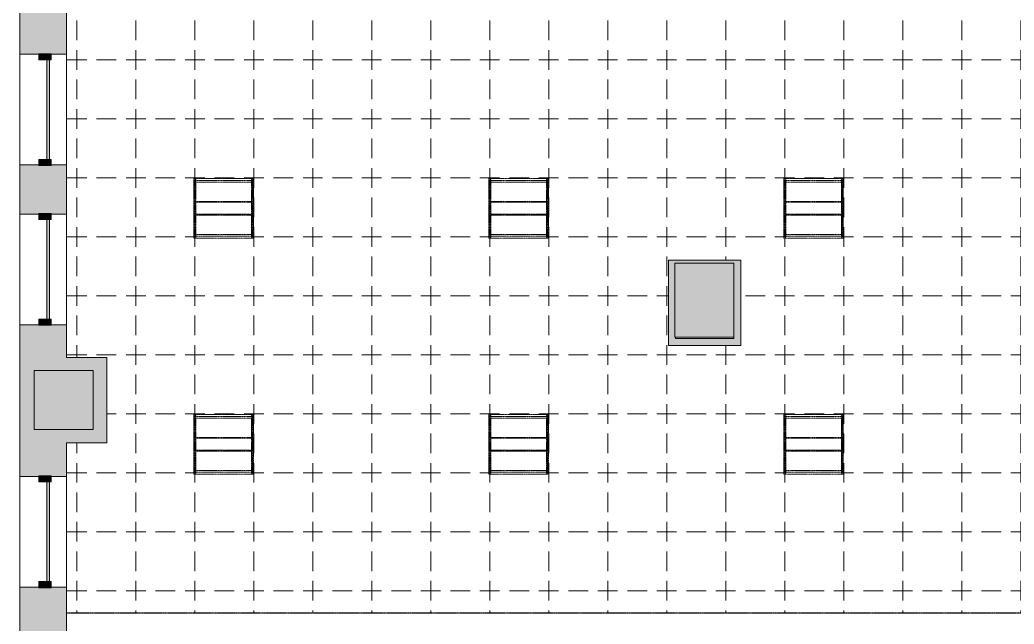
# Model space of a CAD drawing. Header units: inches. Extents: x -1767 to 678, y -1053 to 120.
# Drawn here: x -1765.9 to -1361.4, y -455.6 to -209.8 of the extents above; entities that cross this region are included whole.
import ezdxf

# ---------------------------------------------------------------- set-up
doc = ezdxf.new("R2010")
doc.units = ezdxf.units.IN
doc.header["$MEASUREMENT"] = 0
doc.linetypes.add('Demolished', pattern=[0.1875, 0.125, -0.0625])
for name, color, linetype, lineweight in [('06_555 11th St - background_dwg', 8, 'Continuous', 9), ('A-CLNG', 13, 'Continuous', 13), ('A-CLNG-PATT', 13, 'Continuous', 13), ('A-GLAZ-CURT', 52, 'Continuous', 13), ('A-GLAZ-CWMG', 51, 'Continuous', 13), ('A-WALL', 113, 'Continuous', 13), ('A-WALL-PATT', 111, 'Continuous', 13), ('E-LITE-EQPM', 33, 'Demolished', 9), ('I-WALL', 2, 'Continuous', 13), ('S-COLS', 52, 'Continuous', 13), ('W', 7, 'Continuous', 9)]:
    doc.layers.add(name, color=color, linetype=linetype, lineweight=lineweight)

# ---------------------------------------------------------------- blocks, each defined once
blk = doc.blocks.new('System Panel - Glazed-4837853-FIRST FLOOR RCP DEMO')
at = {"layer": 'A-GLAZ-CURT', "lineweight": 9}
blk.add_hatch(color=7, dxfattribs=at).paths.add_polyline_path([(-20.25, -0.75), (-20.25, -1.75), (20.25, -1.75), (20.25, -0.75), (-14.94, -0.75)], flags=0)
at = {"layer": 'A-GLAZ-CURT', "color": 8, "lineweight": 20}
for p, q in [((-20.25, -1.75), (-20.25, -0.75)), ((-20.25, -0.75), (20.25, -0.75)), ((20.25, -1.75), (-20.25, -1.75)), ((20.25, -0.75), (20.25, -1.75))]:
    blk.add_line(p, q, dxfattribs=at)
blk = doc.blocks.new('Rectangular Mullion - 2_5_ x 5_ rectangular-4837849-FIRST FLOOR RCP DEMO')
at = {"layer": 'A-GLAZ-CWMG', "lineweight": 9}
blk.add_hatch(color=7, dxfattribs=at).paths.add_polyline_path([(-1, -2.5), (-1, 2.5), (1.25, 2.5), (1.25, -2.5)], flags=0)
at = {"layer": 'A-GLAZ-CWMG', "color": 8, "lineweight": 20}
for p, q in [((1.25, 2.5), (-1.25, 2.5)), ((-1.25, 2.5), (-1.25, -2.5)), ((1.25, -2.5), (1.25, 2.5)), ((-1.25, -2.5), (1.25, -2.5))]:
    blk.add_line(p, q, dxfattribs=at)
blk = doc.blocks.new('Concrete-Rectangular-Column - 24 x 24-5170815-FIRST FLOOR RCP DEMO')
at = {"layer": 'S-COLS', "lineweight": 9}
blk.add_hatch(color=7, dxfattribs=at).paths.add_polyline_path([(-12, -12), (12, -12), (12, 12), (-12, 12), (-12, -7.48)], flags=0)
at = {"layer": 'S-COLS', "color": 8, "lineweight": 20}
for p, q in [((-12, 12), (12, 12)), ((-12, -12), (-12, 12)), ((12, 12), (12, -12)), ((12, -12), (-12, -12))]:
    blk.add_line(p, q, dxfattribs=at)
blk = doc.blocks.new('Concrete-Rectangular-Column - 24 x 30-5170817-FIRST FLOOR RCP DEMO')
at = {"layer": 'S-COLS', "lineweight": 9}
blk.add_hatch(color=7, dxfattribs=at).paths.add_polyline_path([(-12, -15), (12, -15), (12, 15), (-12, 15), (-12, -13.33)], flags=0)
at = {"layer": 'S-COLS', "color": 8, "lineweight": 20}
for p, q in [((-12, 15), (12, 15)), ((-12, -15), (-12, 15)), ((12, 15), (12, -15)), ((12, -15), (-12, -15))]:
    blk.add_line(p, q, dxfattribs=at)
blk = doc.blocks.new('L-Recessed-Axis-Day-Acrylic - 2 x 2-4558112-FIRST FLOOR RCP DEMO')
at = {"layer": 'E-LITE-EQPM', "color": 7}
for p, q in [((-11.34, 11.7), (-11.7, 11.7)), ((-11.7, 11.64), (-11.7, 11.7)), ((-11.7, 11.7), (-11.7, 11.64)), ((-11.7, -11.64), (-11.7, 11.64)), ((-11.34, 11.64), (-11.34, 11.7)), ((-11.34, 11.7), (-11.34, 11.64)), ((-11.34, 11.64), (-11.34, -11.64)), ((11.34, 11.28), (-11.34, 11.28)), ((-11.34, 11.19), (-11.34, 11.22)), ((-11.34, 10.99), (-11.34, 11.19)), ((-11.34, 10.97), (-11.34, 10.99)), ((-11.34, 10.66), (11.34, 10.66)), ((11.7, 11.7), (11.34, 11.7)), ((11.34, 11.64), (11.34, 11.7)), ((11.34, 11.7), (11.34, 11.64)), ((11.34, -11.64), (11.34, 11.64)), ((11.34, 11.22), (11.34, 11.19)), ((11.34, 11.19), (11.34, 10.99)), ((11.34, 10.99), (11.34, 10.97)), ((11.7, 11.64), (11.7, 11.7)), ((11.7, 11.7), (11.7, 11.64)), ((11.7, 11.64), (11.7, -11.64)), ((-11.34, 2.76), (11.34, 2.76)), ((-11.34, 2.47), (11.34, 2.47)), ((11.34, 2.44), (-11.34, 2.44)), ((-11.34, -2.44), (11.34, -2.44)), ((-11.34, -2.47), (11.34, -2.47)), ((-11.34, -2.76), (11.34, -2.76)), ((-11.7, -11.64), (-11.7, -11.7)), ((-11.7, -11.7), (-11.7, -11.64)), ((-11.7, -11.7), (-11.34, -11.7)), ((-11.34, -10.66), (11.34, -10.66)), ((-11.34, -10.99), (-11.34, -10.97)), ((-11.34, -11.19), (-11.34, -10.99)), ((-11.34, -11.22), (-11.34, -11.19)), ((-11.34, -11.28), (11.34, -11.28)), ((-11.34, -11.64), (-11.34, -11.7)), ((-11.34, -11.7), (-11.34, -11.64)), ((11.34, -10.97), (11.34, -10.99)), ((11.34, -10.99), (11.34, -11.19)), ((11.34, -11.19), (11.34, -11.22)), ((11.34, -11.64), (11.34, -11.7)), ((11.34, -11.7), (11.34, -11.64)), ((11.34, -11.7), (11.7, -11.7)), ((11.7, -11.64), (11.7, -11.7)), ((11.7, -11.7), (11.7, -11.64))]:
    blk.add_line(p, q, dxfattribs=at)
blk = doc.blocks.new('L-Recessed-Axis-Day-Acrylic - 2 x 2-V6-FIRST FLOOR RCP DEMO')
at = {"layer": 'E-LITE-EQPM', "color": 7}
for p, q in [((-11.34, 11.7), (-11.7, 11.7)), ((-11.7, 11.64), (-11.7, 11.7)), ((-11.7, 11.7), (-11.7, 11.64)), ((-11.7, -11.64), (-11.7, 11.64)), ((-11.34, 11.64), (-11.34, 11.7)), ((-11.34, 11.7), (-11.34, 11.64)), ((-11.34, 11.64), (-11.34, -11.64)), ((11.34, 11.28), (-11.34, 11.28)), ((-11.34, 11.19), (-11.34, 11.22)), ((-11.34, 10.99), (-11.34, 11.19)), ((-11.34, 10.97), (-11.34, 10.99)), ((-11.34, 10.66), (11.34, 10.66)), ((11.7, 11.7), (11.34, 11.7)), ((11.34, 11.64), (11.34, 11.7)), ((11.34, 11.7), (11.34, 11.64)), ((11.34, -11.64), (11.34, 11.64)), ((11.34, 11.22), (11.34, 11.19)), ((11.34, 11.19), (11.34, 10.99)), ((11.34, 10.99), (11.34, 10.97)), ((11.7, 11.64), (11.7, 11.7)), ((11.7, 11.7), (11.7, 11.64)), ((11.7, 11.64), (11.7, -11.64)), ((-11.34, 2.76), (11.34, 2.76)), ((-11.34, 2.47), (11.34, 2.47)), ((11.34, 2.44), (-11.34, 2.44)), ((-11.34, -2.44), (11.34, -2.44)), ((-11.34, -2.47), (11.34, -2.47)), ((-11.34, -2.76), (11.34, -2.76)), ((-11.7, -11.64), (-11.7, -11.7)), ((-11.7, -11.7), (-11.7, -11.64)), ((-11.7, -11.7), (-11.34, -11.7)), ((-11.34, -10.66), (11.34, -10.66)), ((-11.34, -10.99), (-11.34, -10.97)), ((-11.34, -11.19), (-11.34, -10.99)), ((-11.34, -11.22), (-11.34, -11.19)), ((-11.34, -11.28), (11.34, -11.28)), ((-11.34, -11.64), (-11.34, -11.7)), ((-11.34, -11.7), (-11.34, -11.64)), ((11.34, -10.97), (11.34, -10.99)), ((11.34, -10.99), (11.34, -11.19)), ((11.34, -11.19), (11.34, -11.22)), ((11.34, -11.64), (11.34, -11.7)), ((11.34, -11.7), (11.34, -11.64)), ((11.34, -11.7), (11.7, -11.7)), ((11.7, -11.64), (11.7, -11.7)), ((11.7, -11.7), (11.7, -11.64))]:
    blk.add_line(p, q, dxfattribs=at)
blk = doc.blocks.new('06_555 11th St - background_dwg-4793957-FIRST FLOOR RCP DEMO')
at = {"layer": 'W'}
blk.add_line((1612.18, 2628.73), (1612.18, 2567.23), dxfattribs=at)

msp = doc.modelspace()

# ---------------------------------------------------------------- hatches: boundary and pattern name
at = {"layer": 'A-CLNG-PATT', "linetype": 'Demolished'}
h = msp.add_hatch(dxfattribs=at)
h.set_pattern_fill('FP1_6', color=10, style=0, pattern_type=2)
h.set_pattern_definition([(0, (-1358.722, -298.075), (24, -24), [4, -4, 8, -4, -4]), (0, (-1358.722, -298.075), (24, -24), [-20, 4, 0]), (270, (-1358.722, -298.075), (-24, -24), [4, -4, 8, -4, -4]), (270, (-1358.722, -298.075), (-24, -24), [-20, 4, 0])])
h.paths.add_polyline_path([(-1746.77, -451.04), (-970.56, -451.04), (-970.56, -141.98), (-1733.39, -141.98), (-1733.39, -147.16), (-1746.88, -147.16), (-1746.88, -347.16), (-1730.51, -347.16), (-1730.51, -381.91), (-1746.88, -381.91), (-1746.84, -451.04), (-1746.8, -451.04)], flags=0)
h.paths.add_polyline_path([(-1692.89, -394.54), (-1695.09, -394.54), (-1695.09, -370.33), (-1670.88, -370.33), (-1670.88, -394.54), (-1683.29, -394.54)], flags=0)
h.paths.add_polyline_path([(-1575.09, -394.54), (-1575.09, -370.33), (-1550.88, -370.33), (-1550.88, -394.54), (-1568.09, -394.54)], flags=0)
h.paths.add_polyline_path([(-1455.09, -394.54), (-1455.09, -370.33), (-1430.88, -370.33), (-1430.88, -394.54), (-1452.88, -394.54)], flags=0)
h.paths.add_polyline_path([(-1335.09, -394.54), (-1335.09, -370.33), (-1310.88, -370.33), (-1310.88, -394.54), (-1328.08, -394.54)], flags=0)
h.paths.add_polyline_path([(-1203.28, -394.54), (-1215.09, -394.54), (-1215.09, -370.33), (-1190.88, -370.33), (-1190.88, -394.54), (-1193.68, -394.54)], flags=0)
h.paths.add_polyline_path([(-1118.93, -394.54), (-1118.93, -370.33), (-1094.72, -370.33), (-1094.72, -394.54), (-1116.88, -394.54)], flags=0)
h.paths.add_polyline_path([(-1020.87, -394.54), (-1022.92, -394.54), (-1022.92, -370.33), (-998.71, -370.33), (-998.71, -394.54), (-1011.27, -394.54)], flags=0)
h.paths.add_polyline_path([(-1232.57, -342.55), (-1262.57, -342.55), (-1262.57, -342.3), (-1265.51, -342.3), (-1265.51, -307.17), (-1197.83, -307.17), (-1197.83, -342.3), (-1232.57, -342.3)], flags=0)
h.paths.add_polyline_path([(-1502.01, -342.3), (-1502.01, -307.55), (-1472.51, -307.55), (-1472.51, -342.3), (-1499.39, -342.3)], flags=0)
h.paths.add_polyline_path([(-1496.33, -339.43), (-1475.39, -339.43), (-1475.39, -338.8), (-1499.14, -338.8), (-1499.14, -339.43)], flags=0)
h.paths.add_polyline_path([(-1204.46, -338.8), (-1203.08, -338.8), (-1203.08, -310.67), (-1262.01, -310.67), (-1262.01, -312.55), (-1232.57, -312.55), (-1232.57, -338.8), (-1215.09, -338.8)], flags=0)
h.paths.add_polyline_path([(-1695.09, -298.54), (-1695.09, -274.33), (-1670.88, -274.33), (-1670.88, -298.54), (-1692.89, -298.54)], flags=0)
h.paths.add_polyline_path([(-1575.09, -298.54), (-1575.09, -274.33), (-1550.88, -274.33), (-1550.88, -298.54), (-1568.09, -298.54)], flags=0)
h.paths.add_polyline_path([(-1443.28, -298.54), (-1455.09, -298.54), (-1455.09, -274.33), (-1430.88, -274.33), (-1430.88, -298.54), (-1433.68, -298.54)], flags=0)
h.paths.add_polyline_path([(-1318.48, -298.54), (-1335.09, -298.54), (-1335.09, -274.33), (-1310.88, -274.33), (-1310.88, -298.54)], flags=0)
h.paths.add_polyline_path([(-1215.09, -298.54), (-1215.09, -274.33), (-1190.88, -274.33), (-1190.88, -298.54), (-1212.88, -298.54)], flags=0)
h.paths.add_polyline_path([(-998.71, -298.54), (-1022.92, -298.54), (-1022.92, -274.33), (-998.71, -274.33), (-998.71, -293.46)], flags=0)
h.paths.add_polyline_path([(-1097.68, -298.54), (-1118.93, -298.54), (-1118.93, -274.33), (-1094.72, -274.33), (-1094.72, -298.54)], flags=0)
h.paths.add_polyline_path([(-1692.89, -202.48), (-1695.09, -202.48), (-1695.09, -178.27), (-1670.88, -178.27), (-1670.88, -202.48), (-1683.29, -202.48)], flags=0)
h.paths.add_polyline_path([(-1575.09, -202.48), (-1575.09, -178.27), (-1550.88, -178.27), (-1550.88, -202.48), (-1568.09, -202.48)], flags=0)
h.paths.add_polyline_path([(-1452.88, -202.48), (-1455.09, -202.48), (-1455.09, -178.27), (-1430.88, -178.27), (-1430.88, -202.48), (-1443.28, -202.48)], flags=0)
h.paths.add_polyline_path([(-1335.09, -202.48), (-1335.09, -178.27), (-1310.88, -178.27), (-1310.88, -202.48), (-1328.08, -202.48)], flags=0)
h.paths.add_polyline_path([(-1215.09, -202.48), (-1215.09, -178.27), (-1190.88, -178.27), (-1190.88, -202.48), (-1212.88, -202.48)], flags=0)
h.paths.add_polyline_path([(-1097.68, -202.48), (-1118.93, -202.48), (-1118.93, -178.27), (-1094.72, -178.27), (-1094.72, -202.48)], flags=0)
h.paths.add_polyline_path([(-1022.92, -202.48), (-1022.92, -178.27), (-998.71, -178.27), (-998.71, -202.48), (-1020.87, -202.48)], flags=0)
at = {"layer": 'A-WALL-PATT', "lineweight": 9}
h = msp.add_hatch(color=7, dxfattribs=at)
h.paths.add_polyline_path([(-1760.14, -990.28), (-1746.88, -990.28), (-1746.88, -964.78), (-1765.88, -964.78), (-1765.88, -990.28)], flags=0)
h.paths.add_polyline_path([(-1746.88, -922.78), (-1746.88, -906.53), (-1765.88, -906.53), (-1765.88, -922.78)], flags=0)
h.paths.add_polyline_path([(-1760.01, -864.53), (-1746.88, -864.53), (-1746.88, -847.66), (-1760.01, -847.66), (-1760.01, -823.66), (-1746.88, -823.66), (-1746.88, -806.78), (-1765.88, -806.78), (-1765.88, -864.53)], flags=0)
h.paths.add_polyline_path([(-1746.88, -761.78), (-1746.88, -741.78), (-1765.88, -741.78), (-1765.88, -761.78)], flags=0)
h.paths.add_polyline_path([(-1765.88, -696.78), (-1746.88, -696.78), (-1746.88, -676.78), (-1765.88, -676.78)], flags=0)
h.paths.add_polyline_path([(-1760.01, -631.78), (-1746.88, -631.78), (-1746.88, -612.91), (-1760.01, -612.91), (-1760.01, -588.91), (-1746.88, -588.91), (-1746.88, -570.28), (-1765.88, -570.28), (-1765.88, -631.78)], flags=0)
h.paths.add_polyline_path([(-1765.88, -525.28), (-1746.88, -525.28), (-1746.88, -505.28), (-1765.88, -505.28), (-1765.88, -522.26)], flags=0)
h.paths.add_polyline_path([(-1759.12, -460.28), (-1746.88, -460.28), (-1746.88, -440.53), (-1765.88, -440.53), (-1765.88, -460.28)], flags=0)
h.paths.add_polyline_path([(-1746.88, -395.53), (-1746.88, -376.41), (-1760.01, -376.41), (-1760.01, -352.41), (-1746.88, -352.41), (-1746.88, -333.78), (-1765.88, -333.78), (-1765.88, -395.53)], flags=0)
h.paths.add_polyline_path([(-1746.88, -288.78), (-1746.88, -268.78), (-1765.88, -268.78), (-1765.88, -288.78)], flags=0)
h.paths.add_polyline_path([(-1746.88, -223.78), (-1746.88, -203.78), (-1765.88, -203.78), (-1765.88, -223.78)], flags=0)
h.paths.add_polyline_path([(-1765.88, -158.78), (-1746.88, -158.78), (-1746.88, -147.16), (-1765.88, -147.16)], flags=0)
for points in [[(-1475.39, -310.43), (-1472.51, -310.43), (-1472.51, -307.55), (-1502.01, -307.55), (-1502.01, -310.43), (-1499.39, -310.43), (-1499.39, -308.8), (-1475.39, -308.8)], [(-1499.14, -339.43), (-1499.14, -338.8), (-1499.39, -338.8), (-1499.39, -310.43), (-1502.01, -310.43), (-1502.01, -339.43), (-1499.39, -339.43)], [(-1472.51, -339.43), (-1472.51, -310.43), (-1475.39, -310.43), (-1475.39, -339.43)], [(-1492.49, -342.3), (-1472.51, -342.3), (-1472.51, -339.43), (-1502.01, -339.43), (-1502.01, -342.3), (-1499.39, -342.3)], [(-1730.51, -352.66), (-1730.51, -347.16), (-1746.88, -347.16), (-1746.88, -352.41), (-1736.01, -352.41), (-1736.01, -352.66)], [(-1736.01, -376.41), (-1730.51, -376.41), (-1730.51, -352.66), (-1736.01, -352.66), (-1736.01, -365.47)], [(-1730.51, -381.91), (-1730.51, -376.41), (-1746.88, -376.41), (-1746.88, -381.91), (-1736.01, -381.91)]]:
    msp.add_hatch(color=7, dxfattribs=at).paths.add_polyline_path(points, flags=0)

# ---------------------------------------------------------------- linework, layer by layer
at = {"layer": 'A-CLNG', "color": 7, "linetype": 'Demolished', "lineweight": 9}
for p, q in [((-1670.88, -274.33), (-1695.09, -274.33)), ((-1695.09, -274.33), (-1695.09, -298.54)), ((-1670.88, -298.54), (-1670.88, -274.33)), ((-1550.88, -274.33), (-1575.09, -274.33)), ((-1575.09, -274.33), (-1575.09, -298.54)), ((-1550.88, -298.54), (-1550.88, -274.33)), ((-1430.88, -274.33), (-1455.09, -274.33)), ((-1455.09, -274.33), (-1455.09, -298.54)), ((-1430.88, -298.54), (-1430.88, -274.33)), ((-1695.09, -298.54), (-1670.88, -298.54)), ((-1575.09, -298.54), (-1550.88, -298.54)), ((-1455.09, -298.54), (-1430.88, -298.54)), ((-1670.88, -370.33), (-1695.09, -370.33)), ((-1695.09, -370.33), (-1695.09, -394.54)), ((-1670.88, -394.54), (-1670.88, -370.33)), ((-1550.88, -370.33), (-1575.09, -370.33)), ((-1575.09, -370.33), (-1575.09, -394.54)), ((-1550.88, -394.54), (-1550.88, -370.33)), ((-1430.88, -370.33), (-1455.09, -370.33)), ((-1455.09, -370.33), (-1455.09, -394.54)), ((-1430.88, -394.54), (-1430.88, -370.33)), ((-1695.09, -394.54), (-1670.88, -394.54)), ((-1575.09, -394.54), (-1550.88, -394.54)), ((-1455.09, -394.54), (-1430.88, -394.54)), ((-970.56, -451.04), (-1746.88, -451.04)), ((-970.56, -451.17), (-1746.88, -451.17))]:
    msp.add_line(p, q, dxfattribs=at)
at = {"layer": 'A-WALL', "color": 8, "lineweight": 20}
for p, q in [((-1765.88, -223.78), (-1765.88, -203.78)), ((-1746.88, -203.78), (-1746.88, -223.78)), ((-1746.88, -223.78), (-1765.88, -223.78)), ((-1765.88, -288.78), (-1765.88, -268.78)), ((-1765.88, -268.78), (-1746.88, -268.78)), ((-1746.88, -268.78), (-1746.88, -288.78)), ((-1746.88, -288.78), (-1765.88, -288.78)), ((-1765.88, -395.53), (-1765.88, -333.78)), ((-1765.88, -333.78), (-1746.88, -333.78)), ((-1746.88, -333.78), (-1746.88, -347.16)), ((-1746.88, -347.16), (-1730.51, -347.16)), ((-1730.51, -347.16), (-1730.51, -381.91)), ((-1746.88, -381.91), (-1746.88, -395.53)), ((-1730.51, -381.91), (-1746.88, -381.91)), ((-1746.88, -395.53), (-1765.88, -395.53)), ((-1765.88, -460.28), (-1765.88, -440.53)), ((-1765.88, -440.53), (-1746.88, -440.53)), ((-1746.88, -440.53), (-1746.88, -460.28))]:
    msp.add_line(p, q, dxfattribs=at)
at = {"layer": 'A-WALL', "lineweight": 9}
for p, q in [((-1765.88, -223.78), (-1765.88, -268.78)), ((-1746.88, -268.78), (-1746.88, -223.78)), ((-1765.88, -288.78), (-1765.88, -333.78)), ((-1746.88, -333.78), (-1746.88, -288.78)), ((-1765.88, -395.53), (-1765.88, -440.53)), ((-1746.88, -440.53), (-1746.88, -395.53))]:
    msp.add_line(p, q, dxfattribs=at)
at = {"layer": 'I-WALL', "color": 8, "lineweight": 20}
for p, q in [((-1502.01, -307.55), (-1472.51, -307.55)), ((-1502.01, -342.3), (-1502.01, -307.55)), ((-1472.51, -307.55), (-1472.51, -342.3)), ((-1499.14, -338.8), (-1499.14, -339.43)), ((-1499.14, -339.43), (-1475.39, -339.43)), ((-1475.39, -339.43), (-1475.39, -338.8)), ((-1472.51, -342.3), (-1502.01, -342.3))]:
    msp.add_line(p, q, dxfattribs=at)

# ---------------------------------------------------------------- block references
at = {"layer": '06_555 11th St - background_dwg', "color": 7}
msp.add_blockref('06_555 11th St - background_dwg-4793957-FIRST FLOOR RCP DEMO', (-3378.07, -2962.51), dxfattribs=at)
at = {"layer": 'A-GLAZ-CURT', "lineweight": 9, "rotation": 90}
for p in [(-1755.63, -246.28), (-1755.63, -311.28), (-1755.63, -418.03)]:
    msp.add_blockref('System Panel - Glazed-4837853-FIRST FLOOR RCP DEMO', p, dxfattribs=at)
at = {"layer": 'A-GLAZ-CWMG', "lineweight": 9, "extrusion": (0, 0, -1), "rotation": 90}
for p in [(1755.63, -224.78), (1755.63, -267.78), (1755.63, -289.78), (1755.63, -332.78), (1755.63, -396.53), (1755.63, -439.53)]:
    msp.add_blockref('Rectangular Mullion - 2_5_ x 5_ rectangular-4837849-FIRST FLOOR RCP DEMO', p, dxfattribs=at)
at = {"layer": 'E-LITE-EQPM', "color": 7, "extrusion": (0, 0, -1), "rotation": 180}
for name, p in [('L-Recessed-Axis-Day-Acrylic - 2 x 2-4558112-FIRST FLOOR RCP DEMO', (1682.98, -286.44)), ('L-Recessed-Axis-Day-Acrylic - 2 x 2-V6-FIRST FLOOR RCP DEMO', (1562.98, -286.44)), ('L-Recessed-Axis-Day-Acrylic - 2 x 2-4558112-FIRST FLOOR RCP DEMO', (1442.98, -286.44)), ('L-Recessed-Axis-Day-Acrylic - 2 x 2-4558112-FIRST FLOOR RCP DEMO', (1682.98, -382.44)), ('L-Recessed-Axis-Day-Acrylic - 2 x 2-4558112-FIRST FLOOR RCP DEMO', (1562.98, -382.44)), ('L-Recessed-Axis-Day-Acrylic - 2 x 2-4558112-FIRST FLOOR RCP DEMO', (1442.98, -382.44))]:
    msp.add_blockref(name, p, dxfattribs=at)
at = {"layer": 'S-COLS', "lineweight": 9}
for name, p in [('Concrete-Rectangular-Column - 24 x 30-5170817-FIRST FLOOR RCP DEMO', (-1487.39, -323.8)), ('Concrete-Rectangular-Column - 24 x 24-5170815-FIRST FLOOR RCP DEMO', (-1748.01, -364.41))]:
    msp.add_blockref(name, p, dxfattribs=at)

doc.saveas('drawing.dxf')
